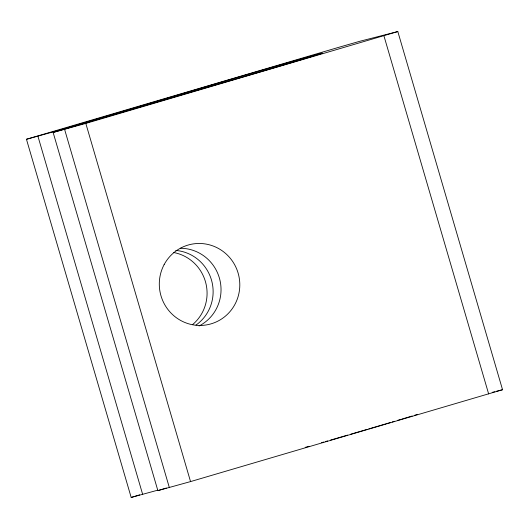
<?xml version="1.0" encoding="UTF-8"?>
<svg xmlns="http://www.w3.org/2000/svg" width="529" height="529" viewBox="0 0 529 529"><rect width="100%" height="100%" fill="white"/><g stroke="black" fill="none" stroke-linecap="round" stroke-linejoin="round"><path stroke-width="0.79" d="M26.45 139.272L338.454 47.412L359.627 41.328L397.815 31.555L502.55 389.728L190.546 481.588L157.867 490.614L53.131 132.448L223.608 82.55A78.365 0.549 -16.3 0 0 320.852 53.455A78.365 0.549 -16.3 0 0 197.152 89.315L59.129 130.246L26.45 139.272L131.185 497.445L157.589 490.218M53.131 132.448L85.81 123.416L397.815 31.555M131.185 497.445L139.676 494.86M157.867 490.614L166.364 488.036M321.559 442.674L323.821 442.019M325.328 441.583L327.59 440.935M305.187 447.389L309.095 446.264M492.208 392.373L494.595 391.758M496.182 391.354L502.55 389.728M383.915 35.78L488.651 393.946M85.81 123.416L190.546 481.588M64.637 129.506L169.373 487.672M37.956 136.33L142.691 494.496M417.593 414.352A78.365 0.549 -16.3 0 1 414.815 415.199M412.17 416.006A78.365 0.549 -16.3 0 1 401.994 419.061M401.293 419.272A78.365 0.549 -16.3 0 1 397.669 420.35M394.627 421.263A78.365 0.549 -16.3 0 1 392.267 421.963M390.666 422.44A78.365 0.549 -16.3 0 1 386.58 423.65M385.753 423.894A78.365 0.549 -16.3 0 1 368.806 428.9M367.212 429.363A78.365 0.549 -16.3 0 1 350.76 434.19M347.632 435.103A78.365 0.549 -16.3 0 1 330.579 440.068M175.767 250.429A41.05 40.211 75.6 0 1 211.673 280.747A41.05 40.211 75.6 0 1 196.001 325.071M180.435 248.266A41.05 40.211 75.6 0 1 219.885 279.914A41.05 40.211 75.6 0 1 199.069 325.97M173.763 252.525A41.05 40.211 75.6 0 1 205.728 282.691A41.05 40.211 75.6 0 1 192.543 324.634M164.129 264.619A41.05 40.211 75.6 0 0 200.696 325.447A41.05 40.211 75.6 0 0 233.831 263.31A41.05 40.211 75.6 0 0 164.129 264.619"/></g></svg>
